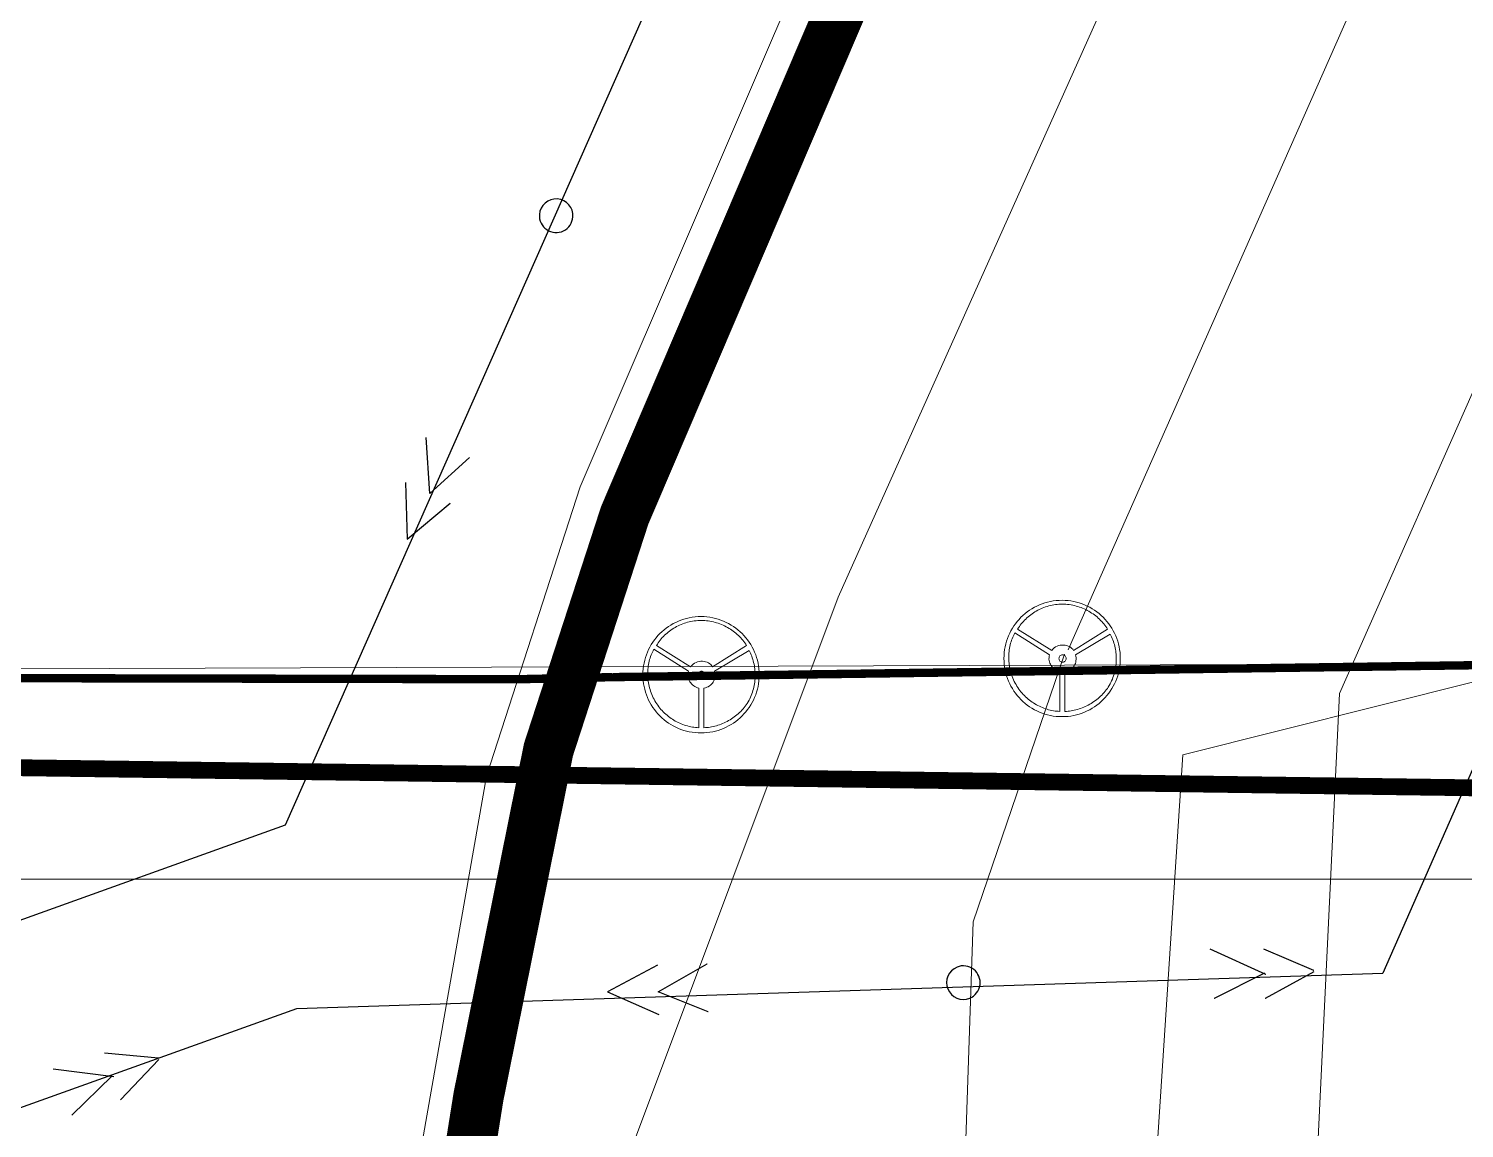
# Model space of a CAD drawing. Header units: millimetres. Extents: x 519 to 9564855, y -810 to 5021775.
# Drawn here: x 9531440.5 to 9531696.9, y 4995955.5 to 4996151.8 of the extents above; entities that cross this region are included whole.
import ezdxf

# ---------------------------------------------------------------- set-up
doc = ezdxf.new("R2010")
doc.units = ezdxf.units.MM
doc.header["$LTSCALE"] = 2
doc.header["$MEASUREMENT"] = 0
doc.linetypes.add('DASHED', pattern=[0.75, 0.5, -0.25])
for name, color, linetype in [('FIBERGLASS', 212, 'Continuous'), ('GRID_PULKOVO', 7, 'Continuous'), ('OilColl&Flowlines', 3, 'Continuous'), ('PPLINE_WAT', 7, 'WTR_LINE'), ('ROAD_ASF', 9, 'Continuous'), ('ROAD_GROUND', 9, 'Continuous'), ('Проектируемая линия', 1, 'Continuous')]:
    doc.layers.add(name, color=color, linetype=linetype)
for name, color, linetype, lineweight in [('PPLINE_GAS', 4, 'GAS_LINE', 30), ('Оптиковолоконный кабель', 220, 'CAB6', 20), ('Электро', 1, 'Continuous', 30), ('Электроснаб', 1, 'Continuous', 18), ('Электроснабжене', 1, 'Continuous', 18)]:
    doc.layers.add(name, color=color, linetype=linetype, lineweight=lineweight)
doc.styles.add('92051501$0$STANDARD', font='simplex.shx')
doc.styles.get("Standard").update_dxf_attribs({"font": 'isocpeur.ttf', "width": 0.5})
doc.linetypes.add('CAB', pattern='A,0.7,-0.43403,["K",Standard,S=0.9,R=0,X=-0.4,Y=-0.3],-0.8', length=1.93403)
doc.linetypes.add('CAB6', pattern='A,0.9,-0.9,["6",Standard,S=0.9,R=0,X=-0.8,Y=-0.4],11', length=12.8)
doc.linetypes.add('GAS_LINE', pattern='A,0.5,-0.2,["G",92051501$0$STANDARD,S=0.1,R=0,X=-0.1,Y=-0.05],-0.05', length=0.75)
doc.linetypes.add('WTR_LINE', pattern='A,0.5,-0.2,["W",92051501$0$STANDARD,S=0.1,R=0,X=-0.1,Y=-0.05],-0.05', length=0.75)

msp = doc.modelspace()

# ---------------------------------------------------------------- linework, layer by layer
at = {"layer": 'FIBERGLASS', "linetype": 'DASHED', "lineweight": 0, "ltscale": 0.07, "const_width": 3}
msp.add_lwpolyline([(9531767.99583, 4996015.31982), (9531218.15632, 4996022.92138)], dxfattribs=at)
at = {"layer": 'GRID_PULKOVO', "lineweight": 0}
msp.add_line((9519000, 4996000), (9533000, 4996000), dxfattribs=at)
at = {"layer": 'OilColl&Flowlines', "lineweight": 0}
msp.add_line((9531674.56976, 4996033.1433), (9531624.51077, 4994990.82483), dxfattribs=at)
for points in [[(9531674.56976, 4996033.1433), (9533000, 4999030.09132)], [(9531560.58842, 4996046.84997), (9531560.58842, 4996046.84997), (9531561.11815, 4996046.83958), (9531561.63748, 4996046.79803), (9531562.15682, 4996046.72533), (9531562.66577, 4996046.64223), (9531563.16433, 4996046.51759), (9531563.6525, 4996046.38256), (9531564.14068, 4996046.21638), (9531564.60808, 4996046.02942), (9531565.0651, 4996045.82168), (9531565.51172, 4996045.59317), (9531565.94797, 4996045.34389), (9531566.37382, 4996045.07384), (9531566.7789, 4996044.78301), (9531567.1736, 4996044.47141), (9531567.54752, 4996044.14942), (9531567.91105, 4996043.80666), (9531568.25382, 4996043.44313), (9531568.58619, 4996043.0692), (9531568.89779, 4996042.67451), (9531569.18862, 4996042.26943), (9531569.45867, 4996041.84357), (9531569.70796, 4996041.40733), (9531569.93646, 4996040.9607), (9531570.15458, 4996040.50369), (9531570.34155, 4996040.0259), (9531570.50773, 4996039.54811), (9531570.64276, 4996039.04955), (9531570.75701, 4996038.55098), (9531570.85049, 4996038.04204), (9531570.9232, 4996037.5227), (9531570.96475, 4996036.99298), (9531570.97513, 4996036.46326), (9531570.97513, 4996036.46326), (9531570.96475, 4996035.92315), (9531570.9232, 4996035.39342), (9531570.85049, 4996034.87409), (9531570.75701, 4996034.36514), (9531570.64276, 4996033.86658), (9531570.50773, 4996033.36802), (9531570.34155, 4996032.87984), (9531570.15458, 4996032.41244), (9531569.93646, 4996031.95542), (9531569.70796, 4996031.5088), (9531569.45867, 4996031.07255), (9531569.18862, 4996030.6467), (9531568.89779, 4996030.24162), (9531568.58619, 4996029.84692), (9531568.25382, 4996029.473), (9531567.91105, 4996029.10947), (9531567.54752, 4996028.7667), (9531567.1736, 4996028.44472), (9531566.7789, 4996028.13311), (9531566.37382, 4996027.84229), (9531565.94797, 4996027.57223), (9531565.51172, 4996027.32295), (9531565.0651, 4996027.09444), (9531564.60808, 4996026.88671), (9531564.14068, 4996026.69975), (9531563.6525, 4996026.54395), (9531563.16433, 4996026.39853), (9531562.66577, 4996026.28428), (9531562.15682, 4996026.1908), (9531561.63748, 4996026.12848), (9531561.11815, 4996026.08693), (9531560.58842, 4996026.07655), (9531560.58842, 4996026.07655), (9531560.04832, 4996026.08693), (9531559.51859, 4996026.12848), (9531558.99926, 4996026.1908), (9531558.49031, 4996026.28428), (9531557.98136, 4996026.39853), (9531557.49318, 4996026.54395), (9531557.00501, 4996026.69975), (9531556.53761, 4996026.88671), (9531556.0702, 4996027.09444), (9531555.62358, 4996027.32295), (9531555.18733, 4996027.57223), (9531554.77187, 4996027.84229), (9531554.36678, 4996028.13311), (9531553.97209, 4996028.44472), (9531553.59817, 4996028.7667), (9531553.23463, 4996029.10947), (9531552.89187, 4996029.473), (9531552.5595, 4996029.84692), (9531552.25828, 4996030.24162), (9531551.96745, 4996030.6467), (9531551.6974, 4996031.07255), (9531551.44812, 4996031.5088), (9531551.21961, 4996031.95542), (9531551.01188, 4996032.41244), (9531550.82492, 4996032.87984), (9531550.66912, 4996033.36802), (9531550.5237, 4996033.86658), (9531550.40945, 4996034.36514), (9531550.31597, 4996034.87409), (9531550.25365, 4996035.39342), (9531550.2121, 4996035.92315), (9531550.20171, 4996036.46326), (9531550.20171, 4996036.46326), (9531550.2121, 4996036.99298), (9531550.25365, 4996037.5227), (9531550.31597, 4996038.04204), (9531550.40945, 4996038.55098), (9531550.5237, 4996039.04955), (9531550.66912, 4996039.54811), (9531550.82492, 4996040.0259), (9531551.01188, 4996040.50369), (9531551.21961, 4996040.9607), (9531551.44812, 4996041.40733), (9531551.6974, 4996041.84357), (9531551.96745, 4996042.26943), (9531552.25828, 4996042.67451), (9531552.5595, 4996043.0692), (9531552.89187, 4996043.44313), (9531553.23463, 4996043.80666), (9531553.59817, 4996044.14942), (9531553.97209, 4996044.47141), (9531554.36678, 4996044.78301), (9531554.77187, 4996045.07384), (9531555.18733, 4996045.34389), (9531555.62358, 4996045.59317), (9531556.0702, 4996045.82168), (9531556.53761, 4996046.02942), (9531557.00501, 4996046.21638), (9531557.49318, 4996046.38256), (9531557.98136, 4996046.51759), (9531558.49031, 4996046.64223), (9531558.99926, 4996046.72533), (9531559.51859, 4996046.79803), (9531560.04832, 4996046.83958), (9531560.58842, 4996046.84997)], [(9531558.71882, 4996037.88624), (9531558.71882, 4996037.88624), (9531558.92655, 4996038.13552), (9531559.16544, 4996038.35364), (9531559.42511, 4996038.53021), (9531559.68478, 4996038.66524), (9531559.96522, 4996038.75872), (9531560.25605, 4996038.83143), (9531560.54688, 4996038.86259), (9531560.83771, 4996038.86259), (9531561.11815, 4996038.83143), (9531561.39859, 4996038.76911), (9531561.65826, 4996038.68601), (9531561.89715, 4996038.57176), (9531562.12566, 4996038.43673), (9531562.31262, 4996038.27054), (9531562.47881, 4996038.09397), (9531562.61383, 4996037.88624), (9531568.70044, 4996041.69816), (9531568.70044, 4996041.69816), (9531568.55503, 4996041.93705), (9531568.38884, 4996042.16556), (9531568.22266, 4996042.39407), (9531568.04608, 4996042.62258), (9531567.85912, 4996042.8407), (9531567.67216, 4996043.05882), (9531567.46443, 4996043.26655), (9531567.25669, 4996043.47429), (9531567.03857, 4996043.67163), (9531566.82045, 4996043.86898), (9531566.58156, 4996044.05594), (9531566.34266, 4996044.23252), (9531566.10377, 4996044.40909), (9531565.85449, 4996044.57528), (9531565.59482, 4996044.74146), (9531565.33515, 4996044.88688), (9531565.0651, 4996045.03229), (9531564.79504, 4996045.17771), (9531564.5146, 4996045.30235), (9531564.23416, 4996045.42699), (9531563.95372, 4996045.54124), (9531563.66289, 4996045.64511), (9531563.37206, 4996045.73859), (9531563.08123, 4996045.82168), (9531562.78002, 4996045.90478), (9531562.47881, 4996045.9671), (9531562.17759, 4996046.02942), (9531561.86599, 4996046.08135), (9531561.56477, 4996046.11251), (9531561.25317, 4996046.14367), (9531560.94157, 4996046.15406), (9531560.62997, 4996046.16444), (9531560.62997, 4996046.16444), (9531560.31837, 4996046.15406), (9531560.00677, 4996046.14367), (9531559.69517, 4996046.11251), (9531559.38357, 4996046.08135), (9531559.08235, 4996046.02942), (9531558.78114, 4996045.97748), (9531558.47992, 4996045.91516), (9531558.18909, 4996045.84246), (9531557.88788, 4996045.74898), (9531557.60744, 4996045.65549), (9531557.31661, 4996045.56201), (9531557.03617, 4996045.44776), (9531556.76611, 4996045.32312), (9531556.49606, 4996045.19848), (9531556.22601, 4996045.06345), (9531555.96634, 4996044.91804), (9531555.70667, 4996044.77262), (9531555.45739, 4996044.60644), (9531555.20811, 4996044.44025), (9531554.96921, 4996044.27406), (9531554.74071, 4996044.0871), (9531554.5122, 4996043.90014), (9531554.29408, 4996043.71318), (9531554.07596, 4996043.50545), (9531553.86822, 4996043.29771), (9531553.67087, 4996043.08998), (9531553.48391, 4996042.87186), (9531553.29695, 4996042.64335), (9531553.12038, 4996042.41484), (9531552.94381, 4996042.18633), (9531552.788, 4996041.94744), (9531552.6322, 4996041.69816), (9531558.71882, 4996037.88624)], [(9531560.18334, 4996034.07431), (9531560.18334, 4996034.07431), (9531559.94445, 4996034.15741), (9531559.71594, 4996034.25089), (9531559.48743, 4996034.37553), (9531559.2797, 4996034.51055), (9531559.08235, 4996034.66636), (9531558.90578, 4996034.83254), (9531558.73959, 4996035.0195), (9531558.60456, 4996035.21685), (9531558.47992, 4996035.42459), (9531558.37605, 4996035.64271), (9531558.30335, 4996035.87121), (9531558.25141, 4996036.11011), (9531558.23064, 4996036.35939), (9531558.24103, 4996036.60867), (9531558.28257, 4996036.85795), (9531558.35528, 4996037.11762), (9531552.15442, 4996041.01264), (9531552.15442, 4996041.01264), (9531552.01939, 4996040.76335), (9531551.89475, 4996040.51407), (9531551.78049, 4996040.25441), (9531551.67663, 4996039.99474), (9531551.57276, 4996039.72468), (9531551.47928, 4996039.44424), (9531551.39619, 4996039.17419), (9531551.32348, 4996038.88336), (9531551.26116, 4996038.60292), (9531551.20922, 4996038.31209), (9531551.15729, 4996038.02126), (9531551.12613, 4996037.73043), (9531551.09497, 4996037.42922), (9531551.0742, 4996037.12801), (9531551.06381, 4996036.82679), (9531551.06381, 4996036.52558), (9531551.0742, 4996036.22436), (9531551.09497, 4996035.92315), (9531551.11574, 4996035.61155), (9531551.15729, 4996035.31033), (9531551.19884, 4996035.00912), (9531551.26116, 4996034.7079), (9531551.32348, 4996034.40669), (9531551.39619, 4996034.10547), (9531551.47928, 4996033.80426), (9531551.57276, 4996033.51343), (9531551.67663, 4996033.2226), (9531551.79088, 4996032.93177), (9531551.91552, 4996032.64095), (9531552.05055, 4996032.36051), (9531552.19596, 4996032.08006), (9531552.35176, 4996031.79962), (9531552.35176, 4996031.79962), (9531552.50756, 4996031.52957), (9531552.68414, 4996031.2699), (9531552.85032, 4996031.01023), (9531553.03729, 4996030.76095), (9531553.23463, 4996030.52206), (9531553.43198, 4996030.28316), (9531553.62933, 4996030.05466), (9531553.84745, 4996029.83653), (9531554.05518, 4996029.6288), (9531554.28369, 4996029.42107), (9531554.5122, 4996029.22372), (9531554.75109, 4996029.03676), (9531554.98999, 4996028.8498), (9531555.22888, 4996028.68361), (9531555.47816, 4996028.51742), (9531555.73783, 4996028.36162), (9531555.98711, 4996028.20582), (9531556.25717, 4996028.07079), (9531556.51683, 4996027.93577), (9531556.78689, 4996027.81113), (9531557.05694, 4996027.69687), (9531557.33738, 4996027.59301), (9531557.60744, 4996027.48914), (9531557.88788, 4996027.40604), (9531558.17871, 4996027.32295), (9531558.45915, 4996027.25024), (9531558.73959, 4996027.18792), (9531559.03042, 4996027.13599), (9531559.32125, 4996027.08406), (9531559.60169, 4996027.0529), (9531559.89251, 4996027.03212), (9531560.18334, 4996027.01135), (9531560.18334, 4996034.07431)], [(9531562.97737, 4996037.11762), (9531562.97737, 4996037.11762), (9531563.03969, 4996036.84756), (9531563.07085, 4996036.57751), (9531563.07085, 4996036.31784), (9531563.05007, 4996036.06856), (9531563.00853, 4996035.81928), (9531562.94621, 4996035.58039), (9531562.85273, 4996035.36226), (9531562.74886, 4996035.15453), (9531562.61383, 4996034.95718), (9531562.44765, 4996034.77022), (9531562.27107, 4996034.61442), (9531562.07372, 4996034.45862), (9531561.8556, 4996034.33398), (9531561.61671, 4996034.23011), (9531561.35704, 4996034.13663), (9531561.0766, 4996034.07431), (9531561.0766, 4996027.01135), (9531561.0766, 4996027.01135), (9531561.35704, 4996027.02174), (9531561.63748, 4996027.04251), (9531561.91792, 4996027.07367), (9531562.19836, 4996027.11522), (9531562.47881, 4996027.16715), (9531562.75925, 4996027.21908), (9531563.03969, 4996027.29179), (9531563.32013, 4996027.3645), (9531563.60057, 4996027.44759), (9531563.88101, 4996027.54107), (9531564.16145, 4996027.64494), (9531564.43151, 4996027.74881), (9531564.70156, 4996027.87345), (9531564.97162, 4996027.99809), (9531565.24167, 4996028.13311), (9531565.50134, 4996028.27853), (9531565.76101, 4996028.42394), (9531566.02067, 4996028.59013), (9531566.26995, 4996028.75632), (9531566.51924, 4996028.93289), (9531566.75813, 4996029.10947), (9531566.99702, 4996029.30681), (9531567.22553, 4996029.50416), (9531567.45404, 4996029.71189), (9531567.67216, 4996029.91963), (9531567.87989, 4996030.14814), (9531568.08763, 4996030.37664), (9531568.28498, 4996030.61554), (9531568.47194, 4996030.85443), (9531568.6589, 4996031.10371), (9531568.82509, 4996031.36338), (9531568.99127, 4996031.63344), (9531568.99127, 4996031.63344), (9531569.14707, 4996031.91388), (9531569.29249, 4996032.19432), (9531569.42751, 4996032.48515), (9531569.55216, 4996032.76559), (9531569.65602, 4996033.05642), (9531569.75989, 4996033.35763), (9531569.85337, 4996033.64846), (9531569.93646, 4996033.93929), (9531570.00917, 4996034.2405), (9531570.08188, 4996034.54171), (9531570.13381, 4996034.83254), (9531570.17536, 4996035.13376), (9531570.20652, 4996035.43497), (9531570.23768, 4996035.73619), (9531570.24806, 4996036.02701), (9531570.25845, 4996036.32823), (9531570.25845, 4996036.62944), (9531570.23768, 4996036.92027), (9531570.2169, 4996037.2111), (9531570.18574, 4996037.51231), (9531570.15458, 4996037.80314), (9531570.10265, 4996038.08358), (9531570.05072, 4996038.37441), (9531569.97801, 4996038.65485), (9531569.9053, 4996038.93529), (9531569.82221, 4996039.21573), (9531569.72873, 4996039.49618), (9531569.63525, 4996039.76623), (9531569.521, 4996040.0259), (9531569.40674, 4996040.29595), (9531569.2821, 4996040.55562), (9531569.14707, 4996040.8049), (9531562.97737, 4996037.11762)], [(9531560.67152, 4996037.11762), (9531560.67152, 4996037.11762), (9531560.53649, 4996037.10723), (9531560.41185, 4996037.06569), (9531560.30798, 4996037.00337), (9531560.20412, 4996036.93066), (9531560.13141, 4996036.82679), (9531560.06909, 4996036.72292), (9531560.02754, 4996036.59828), (9531560.01715, 4996036.46326), (9531560.01715, 4996036.46326), (9531560.02754, 4996036.32823), (9531560.06909, 4996036.21398), (9531560.13141, 4996036.09972), (9531560.20412, 4996036.00624), (9531560.30798, 4996035.92315), (9531560.41185, 4996035.87121), (9531560.53649, 4996035.82967), (9531560.67152, 4996035.81928), (9531560.67152, 4996035.81928), (9531560.80654, 4996035.82967), (9531560.9208, 4996035.87121), (9531561.03505, 4996035.92315), (9531561.12853, 4996036.00624), (9531561.21163, 4996036.09972), (9531561.26356, 4996036.21398), (9531561.30511, 4996036.32823), (9531561.31549, 4996036.46326), (9531561.31549, 4996036.46326), (9531561.30511, 4996036.59828), (9531561.26356, 4996036.72292), (9531561.21163, 4996036.82679), (9531561.12853, 4996036.93066), (9531561.03505, 4996037.00337), (9531560.9208, 4996037.06569), (9531560.80654, 4996037.10723), (9531560.67152, 4996037.11762)]]:
    msp.add_lwpolyline(points, dxfattribs=at)
at = {"layer": 'OilColl&Flowlines', "lineweight": 0, "ltscale": 0.2, "const_width": 1.5}
for points in [[(9531544.73, 4996036.04), (9531722.45023, 4996038.49565)], [(9531141.53729, 4996036.4737), (9531528.15, 4996035.67)], [(9531528.15, 4996035.67), (9531534.41, 4996035.81)], [(9531534.41, 4996035.81), (9531544.73, 4996036.04)]]:
    msp.add_lwpolyline(points, dxfattribs=at)
at = {"layer": 'PPLINE_GAS', "lineweight": 0, "ltscale": 40}
for p, q in [((9531641.49981, 4996176.30691), (9531585.07857, 4996050.32604)), ((9531585.07857, 4996050.32604), (9531462.98175, 4995724.5985))]:
    msp.add_line(p, q, dxfattribs=at)
at = {"layer": 'PPLINE_WAT', "lineweight": 0}
msp.add_line((9531609.14643, 4995992.38271), (9531573.19212, 4994924.23174), dxfattribs=at)
for points in [[(9533000, 4999148.373), (9531626.10798, 4996040.89336)], [(9531625.05589, 4996049.75942), (9531625.05589, 4996049.75942), (9531625.58561, 4996049.74903), (9531626.10495, 4996049.70748), (9531626.62429, 4996049.63478), (9531627.13323, 4996049.55168), (9531627.6318, 4996049.42704), (9531628.11997, 4996049.29201), (9531628.60815, 4996049.12583), (9531629.07555, 4996048.93887), (9531629.53256, 4996048.73113), (9531629.97919, 4996048.50262), (9531630.41543, 4996048.25334), (9531630.84129, 4996047.98329), (9531631.24637, 4996047.69246), (9531631.64107, 4996047.38086), (9531632.01499, 4996047.05887), (9531632.37852, 4996046.71611), (9531632.72128, 4996046.35257), (9531633.05366, 4996045.97865), (9531633.36526, 4996045.58396), (9531633.65609, 4996045.17888), (9531633.92614, 4996044.75302), (9531634.17542, 4996044.31678), (9531634.40393, 4996043.87015), (9531634.62205, 4996043.41314), (9531634.80901, 4996042.93535), (9531634.9752, 4996042.45756), (9531635.11023, 4996041.959), (9531635.22448, 4996041.46043), (9531635.31796, 4996040.95149), (9531635.39067, 4996040.43215), (9531635.43222, 4996039.90243), (9531635.4426, 4996039.37271), (9531635.4426, 4996039.37271), (9531635.43222, 4996038.8326), (9531635.39067, 4996038.30287), (9531635.31796, 4996037.78354), (9531635.22448, 4996037.27459), (9531635.11023, 4996036.77603), (9531634.9752, 4996036.27747), (9531634.80901, 4996035.78929), (9531634.62205, 4996035.32189), (9531634.40393, 4996034.86487), (9531634.17542, 4996034.41824), (9531633.92614, 4996033.982), (9531633.65609, 4996033.55615), (9531633.36526, 4996033.15107), (9531633.05366, 4996032.75637), (9531632.72128, 4996032.38245), (9531632.37852, 4996032.01891), (9531632.01499, 4996031.67615), (9531631.64107, 4996031.35416), (9531631.24637, 4996031.04256), (9531630.84129, 4996030.75174), (9531630.41543, 4996030.48168), (9531629.97919, 4996030.2324), (9531629.53256, 4996030.00389), (9531629.07555, 4996029.79616), (9531628.60815, 4996029.6092), (9531628.11997, 4996029.4534), (9531627.6318, 4996029.30798), (9531627.13323, 4996029.19373), (9531626.62429, 4996029.10025), (9531626.10495, 4996029.03793), (9531625.58561, 4996028.99638), (9531625.05589, 4996028.98599), (9531625.05589, 4996028.98599), (9531624.51578, 4996028.99638), (9531623.98606, 4996029.03793), (9531623.46673, 4996029.10025), (9531622.95778, 4996029.19373), (9531622.44883, 4996029.30798), (9531621.96065, 4996029.4534), (9531621.47248, 4996029.6092), (9531621.00507, 4996029.79616), (9531620.53767, 4996030.00389), (9531620.09104, 4996030.2324), (9531619.6548, 4996030.48168), (9531619.23933, 4996030.75174), (9531618.83425, 4996031.04256), (9531618.43956, 4996031.35416), (9531618.06564, 4996031.67615), (9531617.7021, 4996032.01891), (9531617.35934, 4996032.38245), (9531617.02696, 4996032.75637), (9531616.72575, 4996033.15107), (9531616.43492, 4996033.55615), (9531616.16487, 4996033.982), (9531615.91559, 4996034.41824), (9531615.68708, 4996034.86487), (9531615.47934, 4996035.32189), (9531615.29238, 4996035.78929), (9531615.13658, 4996036.27747), (9531614.99117, 4996036.77603), (9531614.87692, 4996037.27459), (9531614.78344, 4996037.78354), (9531614.72112, 4996038.30287), (9531614.67957, 4996038.8326), (9531614.66918, 4996039.37271), (9531614.66918, 4996039.37271), (9531614.67957, 4996039.90243), (9531614.72112, 4996040.43215), (9531614.78344, 4996040.95149), (9531614.87692, 4996041.46043), (9531614.99117, 4996041.959), (9531615.13658, 4996042.45756), (9531615.29238, 4996042.93535), (9531615.47934, 4996043.41314), (9531615.68708, 4996043.87015), (9531615.91559, 4996044.31678), (9531616.16487, 4996044.75302), (9531616.43492, 4996045.17888), (9531616.72575, 4996045.58396), (9531617.02696, 4996045.97865), (9531617.35934, 4996046.35257), (9531617.7021, 4996046.71611), (9531618.06564, 4996047.05887), (9531618.43956, 4996047.38086), (9531618.83425, 4996047.69246), (9531619.23933, 4996047.98329), (9531619.6548, 4996048.25334), (9531620.09104, 4996048.50262), (9531620.53767, 4996048.73113), (9531621.00507, 4996048.93887), (9531621.47248, 4996049.12583), (9531621.96065, 4996049.29201), (9531622.44883, 4996049.42704), (9531622.95778, 4996049.55168), (9531623.46673, 4996049.63478), (9531623.98606, 4996049.70748), (9531624.51578, 4996049.74903), (9531625.05589, 4996049.75942)], [(9531623.18628, 4996040.79568), (9531623.18628, 4996040.79568), (9531623.39402, 4996041.04497), (9531623.63291, 4996041.26309), (9531623.89258, 4996041.43966), (9531624.15225, 4996041.57469), (9531624.43269, 4996041.66817), (9531624.72352, 4996041.74088), (9531625.01435, 4996041.77204), (9531625.30517, 4996041.77204), (9531625.58561, 4996041.74088), (9531625.86606, 4996041.67856), (9531626.12572, 4996041.59546), (9531626.36462, 4996041.48121), (9531626.59313, 4996041.34618), (9531626.78009, 4996041.17999), (9531626.94627, 4996041.00342), (9531627.0813, 4996040.79568), (9531633.16791, 4996044.60761), (9531633.16791, 4996044.60761), (9531633.0225, 4996044.8465), (9531632.85631, 4996045.07501), (9531632.69012, 4996045.30352), (9531632.51355, 4996045.53202), (9531632.32659, 4996045.75015), (9531632.13963, 4996045.96827), (9531631.93189, 4996046.176), (9531631.72416, 4996046.38373), (9531631.50604, 4996046.58108), (9531631.28792, 4996046.77843), (9531631.04902, 4996046.96539), (9531630.81013, 4996047.14196), (9531630.57124, 4996047.31854), (9531630.32195, 4996047.48473), (9531630.06229, 4996047.65091), (9531629.80262, 4996047.79633), (9531629.53256, 4996047.94174), (9531629.26251, 4996048.08716), (9531628.98207, 4996048.2118), (9531628.70163, 4996048.33644), (9531628.42119, 4996048.45069), (9531628.13036, 4996048.55456), (9531627.83953, 4996048.64804), (9531627.5487, 4996048.73113), (9531627.24749, 4996048.81423), (9531626.94627, 4996048.87655), (9531626.64506, 4996048.93887), (9531626.33346, 4996048.9908), (9531626.03224, 4996049.02196), (9531625.72064, 4996049.05312), (9531625.40904, 4996049.06351), (9531625.09744, 4996049.07389), (9531625.09744, 4996049.07389), (9531624.78584, 4996049.06351), (9531624.47424, 4996049.05312), (9531624.16263, 4996049.02196), (9531623.85103, 4996048.9908), (9531623.54982, 4996048.93887), (9531623.2486, 4996048.88693), (9531622.94739, 4996048.82461), (9531622.65656, 4996048.7519), (9531622.35535, 4996048.65842), (9531622.07491, 4996048.56494), (9531621.78408, 4996048.47146), (9531621.50364, 4996048.35721), (9531621.23358, 4996048.23257), (9531620.96353, 4996048.10793), (9531620.69347, 4996047.9729), (9531620.43381, 4996047.82749), (9531620.17414, 4996047.68207), (9531619.92486, 4996047.51589), (9531619.67558, 4996047.3497), (9531619.43668, 4996047.18351), (9531619.20817, 4996046.99655), (9531618.97967, 4996046.80959), (9531618.76155, 4996046.62263), (9531618.54342, 4996046.4149), (9531618.33569, 4996046.20716), (9531618.13834, 4996045.99943), (9531617.95138, 4996045.78131), (9531617.76442, 4996045.5528), (9531617.58785, 4996045.32429), (9531617.41127, 4996045.09578), (9531617.25547, 4996044.85689), (9531617.09967, 4996044.60761), (9531623.18628, 4996040.79568)], [(9531624.65081, 4996036.98376), (9531624.65081, 4996036.98376), (9531624.41192, 4996037.06686), (9531624.18341, 4996037.16034), (9531623.9549, 4996037.28498), (9531623.74717, 4996037.42), (9531623.54982, 4996037.5758), (9531623.37324, 4996037.74199), (9531623.20706, 4996037.92895), (9531623.07203, 4996038.1263), (9531622.94739, 4996038.33403), (9531622.84352, 4996038.55216), (9531622.77082, 4996038.78066), (9531622.71888, 4996039.01956), (9531622.69811, 4996039.26884), (9531622.7085, 4996039.51812), (9531622.75004, 4996039.7674), (9531622.82275, 4996040.02707), (9531616.62188, 4996043.92208), (9531616.62188, 4996043.92208), (9531616.48686, 4996043.6728), (9531616.36222, 4996043.42352), (9531616.24796, 4996043.16385), (9531616.14409, 4996042.90419), (9531616.04023, 4996042.63413), (9531615.94675, 4996042.35369), (9531615.86365, 4996042.08364), (9531615.79095, 4996041.79281), (9531615.72863, 4996041.51237), (9531615.67669, 4996041.22154), (9531615.62476, 4996040.93071), (9531615.5936, 4996040.63988), (9531615.56244, 4996040.33867), (9531615.54167, 4996040.03745), (9531615.53128, 4996039.73624), (9531615.53128, 4996039.43503), (9531615.54167, 4996039.13381), (9531615.56244, 4996038.8326), (9531615.58321, 4996038.521), (9531615.62476, 4996038.21978), (9531615.66631, 4996037.91857), (9531615.72863, 4996037.61735), (9531615.79095, 4996037.31614), (9531615.86365, 4996037.01492), (9531615.94675, 4996036.71371), (9531616.04023, 4996036.42288), (9531616.14409, 4996036.13205), (9531616.25835, 4996035.84122), (9531616.38299, 4996035.5504), (9531616.51802, 4996035.26995), (9531616.66343, 4996034.98951), (9531616.81923, 4996034.70907), (9531616.81923, 4996034.70907), (9531616.97503, 4996034.43902), (9531617.15161, 4996034.17935), (9531617.31779, 4996033.91968), (9531617.50475, 4996033.6704), (9531617.7021, 4996033.43151), (9531617.89945, 4996033.19261), (9531618.0968, 4996032.9641), (9531618.31492, 4996032.74598), (9531618.52265, 4996032.53825), (9531618.75116, 4996032.33052), (9531618.97967, 4996032.13317), (9531619.21856, 4996031.94621), (9531619.45745, 4996031.75925), (9531619.69635, 4996031.59306), (9531619.94563, 4996031.42687), (9531620.2053, 4996031.27107), (9531620.45458, 4996031.11527), (9531620.72463, 4996030.98024), (9531620.9843, 4996030.84522), (9531621.25436, 4996030.72058), (9531621.52441, 4996030.60632), (9531621.80485, 4996030.50245), (9531622.07491, 4996030.39859), (9531622.35535, 4996030.31549), (9531622.64618, 4996030.2324), (9531622.92662, 4996030.15969), (9531623.20706, 4996030.09737), (9531623.49789, 4996030.04544), (9531623.78871, 4996029.99351), (9531624.06915, 4996029.96235), (9531624.35998, 4996029.94157), (9531624.65081, 4996029.9208), (9531624.65081, 4996036.98376)], [(9531627.44484, 4996040.02707), (9531627.44484, 4996040.02707), (9531627.50716, 4996039.75701), (9531627.53832, 4996039.48696), (9531627.53832, 4996039.22729), (9531627.51754, 4996038.97801), (9531627.476, 4996038.72873), (9531627.41368, 4996038.48983), (9531627.32019, 4996038.27171), (9531627.21633, 4996038.06398), (9531627.0813, 4996037.86663), (9531626.91511, 4996037.67967), (9531626.73854, 4996037.52387), (9531626.54119, 4996037.36807), (9531626.32307, 4996037.24343), (9531626.08418, 4996037.13956), (9531625.82451, 4996037.04608), (9531625.54407, 4996036.98376), (9531625.54407, 4996029.9208), (9531625.54407, 4996029.9208), (9531625.82451, 4996029.93119), (9531626.10495, 4996029.95196), (9531626.38539, 4996029.98312), (9531626.66583, 4996030.02467), (9531626.94627, 4996030.0766), (9531627.22671, 4996030.12853), (9531627.50716, 4996030.20124), (9531627.7876, 4996030.27395), (9531628.06804, 4996030.35704), (9531628.34848, 4996030.45052), (9531628.62892, 4996030.55439), (9531628.89897, 4996030.65826), (9531629.16903, 4996030.7829), (9531629.43908, 4996030.90754), (9531629.70914, 4996031.04256), (9531629.96881, 4996031.18798), (9531630.22847, 4996031.33339), (9531630.48814, 4996031.49958), (9531630.73742, 4996031.66577), (9531630.9867, 4996031.84234), (9531631.2256, 4996032.01891), (9531631.46449, 4996032.21626), (9531631.693, 4996032.41361), (9531631.92151, 4996032.62134), (9531632.13963, 4996032.82908), (9531632.34736, 4996033.05759), (9531632.5551, 4996033.28609), (9531632.75244, 4996033.52499), (9531632.93941, 4996033.76388), (9531633.12637, 4996034.01316), (9531633.29255, 4996034.27283), (9531633.45874, 4996034.54288), (9531633.45874, 4996034.54288), (9531633.61454, 4996034.82333), (9531633.75996, 4996035.10377), (9531633.89498, 4996035.3946), (9531634.01962, 4996035.67504), (9531634.12349, 4996035.96586), (9531634.22736, 4996036.26708), (9531634.32084, 4996036.55791), (9531634.40393, 4996036.84873), (9531634.47664, 4996037.14995), (9531634.54935, 4996037.45116), (9531634.60128, 4996037.74199), (9531634.64283, 4996038.04321), (9531634.67399, 4996038.34442), (9531634.70515, 4996038.64564), (9531634.71553, 4996038.93646), (9531634.72592, 4996039.23768), (9531634.72592, 4996039.53889), (9531634.70515, 4996039.82972), (9531634.68437, 4996040.12055), (9531634.65321, 4996040.42176), (9531634.62205, 4996040.71259), (9531634.57012, 4996040.99303), (9531634.51819, 4996041.28386), (9531634.44548, 4996041.5643), (9531634.37277, 4996041.84474), (9531634.28968, 4996042.12518), (9531634.1962, 4996042.40562), (9531634.10272, 4996042.67568), (9531633.98846, 4996042.93535), (9531633.87421, 4996043.2054), (9531633.74957, 4996043.46507), (9531633.61454, 4996043.71435), (9531627.44484, 4996040.02707)], [(9531625.462, 4996040.13), (9531609.14643, 4995992.38271)], [(9531625.13899, 4996040.02707), (9531625.13899, 4996040.02707), (9531625.00396, 4996040.01668), (9531624.87932, 4996039.97513), (9531624.77545, 4996039.91281), (9531624.67158, 4996039.84011), (9531624.59888, 4996039.73624), (9531624.53656, 4996039.63237), (9531624.49501, 4996039.50773), (9531624.48462, 4996039.37271), (9531624.48462, 4996039.37271), (9531624.49501, 4996039.23768), (9531624.53656, 4996039.12342), (9531624.59888, 4996039.00917), (9531624.67158, 4996038.91569), (9531624.77545, 4996038.8326), (9531624.87932, 4996038.78066), (9531625.00396, 4996038.73912), (9531625.13899, 4996038.72873), (9531625.13899, 4996038.72873), (9531625.27401, 4996038.73912), (9531625.38827, 4996038.78066), (9531625.50252, 4996038.8326), (9531625.596, 4996038.91569), (9531625.67909, 4996039.00917), (9531625.73103, 4996039.12342), (9531625.77257, 4996039.23768), (9531625.78296, 4996039.37271), (9531625.78296, 4996039.37271), (9531625.77257, 4996039.50773), (9531625.73103, 4996039.63237), (9531625.67909, 4996039.73624), (9531625.596, 4996039.84011), (9531625.50252, 4996039.91281), (9531625.38827, 4996039.97513), (9531625.27401, 4996040.01668), (9531625.13899, 4996040.02707)]]:
    msp.add_lwpolyline(points, dxfattribs=at)
at = {"layer": 'PPLINE_WAT', "lineweight": 0, "ltscale": 10}
msp.add_lwpolyline([(9531825.01731, 4996067.09046), (9531803.15071, 4996061.42694), (9531646.59786, 4996022.16288), (9531635.44113, 4995851.02731), (9531630.79464, 4995556.97813), (9531628.95413, 4995474.25495), (9531623.43243, 4995378.66373), (9531580.3921, 4995316.80617), (9531503.5082, 4995282.90273), (9531172.80277, 4995290.60357)], dxfattribs=at)
at = {"layer": 'ROAD_ASF', "lineweight": 0}
for points in [[(9532383.2105, 4997957.99232), (9531621.38265, 4996246.70937), (9531544.137, 4996065.955), (9531530.437, 4996023.855), (9531517.89182, 4995961.65761), (9531508.837, 4995904.955), (9531485.237, 4995619.755), (9531482.94145, 4995220.42956)], [(9532388.69187, 4997955.55213), (9531626.88229, 4996244.31022), (9531549.7596, 4996063.84356), (9531536.24992, 4996022.32843), (9531523.7975, 4995960.59094), (9531514.7978, 4995904.23349), (9531491.23558, 4995619.48997), (9531488.93664, 4995219.58967), (9531487.73686, 4995109.40983), (9531486.9367, 4994917.47179), (9531479.82397, 4994615.73152), (9531458.51016, 4994501.18241), (9531433.83969, 4994444.7054), (9531395.85622, 4994386.01285), (9531268.42539, 4994217.23957)]]:
    msp.add_lwpolyline(points, dxfattribs=at)
at = {"layer": 'ROAD_GROUND', "color": 8, "lineweight": 0, "const_width": 9}
msp.add_lwpolyline([(9532385.95118, 4997956.77222), (9531624.12364, 4996245.48913), (9531546.9483, 4996064.89928), (9531533.34346, 4996023.09171), (9531520.84466, 4995961.12427), (9531511.8174, 4995904.59425), (9531488.23629, 4995619.62248), (9531485.93674, 4995219.61463), (9531484.73689, 4995109.42234), (9531483.93685, 4994917.5134), (9531476.83048, 4994616.04326), (9531455.62358, 4994502.06871), (9531431.18835, 4994446.1302), (9531393.39661, 4994387.73393), (9531266.03119, 4994219.04729)], dxfattribs=at)
at = {"layer": 'Оптиковолоконный кабель', "linetype": 'CAB', "lineweight": 0, "ltscale": 0.5, "elevation": -0.2948}
msp.add_lwpolyline([(9530698.021, 4996387.8875), (9530815.9838, 4996500.96403), (9531608.64241, 4996232.42652), (9531538.9847, 4996069.98458), (9531522.31059, 4996018.35826), (9531503.46429, 4995911.30612), (9531480.79672, 4995623.81873), (9531471.11056, 4995232.51409)], dxfattribs=at)
at = {"layer": 'Проектируемая линия', "color": 3, "linetype": 'ByBlock', "lineweight": 0, "ltscale": 0.5}
msp.add_lwpolyline([(9531761.87328, 4996038.63287), (9531335.57222, 4996037.14907)], dxfattribs=at)
at = {"layer": 'Электро'}
for p, q in [((9533000.18214, 4999430.22753), (9531486.31914, 4996009.5866)), ((9533000.18214, 4998981.52538), (9531682.31914, 4995983.1866)), ((9531512.14373, 4996068.79506), (9531511.48049, 4996078.8222)), ((9531519.27128, 4996075.23949), (9531512.14373, 4996068.79506)), ((9531507.79006, 4996070.79716), (9531508.11871, 4996060.64611)), ((9531508.11871, 4996060.64611), (9531515.80998, 4996067.10907)), ((9531486.31914, 4996009.5866), (9530642.71914, 4995706.9866)), ((9531661.42112, 4995982.94953), (9531651.45653, 4995987.48191)), ((9531669.98551, 4995983.67863), (9531661.04987, 4995987.4811)), ((9531552.82067, 4995984.64389), (9531543.85747, 4995979.86761)), ((9531552.94625, 4995979.85357), (9531561.65056, 4995984.87536)), ((9531488.41914, 4995976.8866), (9531682.31914, 4995983.1866)), ((9531661.16223, 4995983.19503), (9531652.19242, 4995978.67087)), ((9531669.99212, 4995983.42651), (9531661.2812, 4995978.65684)), ((9531543.85747, 4995979.86761), (9531553.052, 4995975.81962)), ((9531561.87528, 4995976.30322), (9531552.94625, 4995979.85357)), ((9530696.51914, 4995692.7866), (9531488.41914, 4995976.8866)), ((9531463.71908, 4995968.00516), (9531454.05216, 4995968.92988)), ((9531455.77533, 4995964.7223), (9531444.90699, 4995966.0319)), ((9531463.80156, 4995967.76682), (9531456.93903, 4995960.58799)), ((9531455.45435, 4995964.87811), (9531448.27085, 4995957.85508))]:
    msp.add_line(p, q, dxfattribs=at)
for centre, start, end in [((9531534.71074, 4996118.40081), 355.9003794, 175.9003794), ((9531534.71074, 4996118.40081), 175.9003794, 355.9003794), ((9531607.41896, 4995981.50419), 112.0980966, 292.0980964), ((9531607.41896, 4995981.50419), 292.0980964, 112.0980966)]:
    msp.add_arc(centre, 3, start, end, dxfattribs=at)
at = {"layer": 'Электроснаб', "color": 1, "linetype": 'ByBlock', "lineweight": 0}
for p, q in [((9533000.18214, 4999430.22753), (9531486.31914, 4996009.5866)), ((9533000.18214, 4998981.52538), (9531682.31914, 4995983.1866)), ((9531512.14373, 4996068.79506), (9531511.48049, 4996078.8222)), ((9531519.27128, 4996075.23949), (9531512.14373, 4996068.79506)), ((9531507.79006, 4996070.79716), (9531508.11871, 4996060.64611)), ((9531508.11871, 4996060.64611), (9531515.80998, 4996067.10907)), ((9531486.31914, 4996009.5866), (9530642.71914, 4995706.9866)), ((9531661.42112, 4995982.94953), (9531651.45653, 4995987.48191)), ((9531669.98551, 4995983.67863), (9531661.04987, 4995987.4811)), ((9531552.82067, 4995984.64389), (9531543.85747, 4995979.86761)), ((9531552.94625, 4995979.85357), (9531561.65056, 4995984.87536)), ((9531488.41914, 4995976.8866), (9531682.31914, 4995983.1866)), ((9531661.16223, 4995983.19503), (9531652.19242, 4995978.67087)), ((9531669.99212, 4995983.42651), (9531661.2812, 4995978.65684)), ((9531543.85747, 4995979.86761), (9531553.052, 4995975.81962)), ((9531561.87528, 4995976.30322), (9531552.94625, 4995979.85357)), ((9530696.51914, 4995692.7866), (9531488.41914, 4995976.8866)), ((9531463.71908, 4995968.00516), (9531454.05216, 4995968.92988)), ((9531455.77533, 4995964.7223), (9531444.90699, 4995966.0319)), ((9531463.80156, 4995967.76682), (9531456.93903, 4995960.58799)), ((9531455.45435, 4995964.87811), (9531448.27085, 4995957.85508))]:
    msp.add_line(p, q, dxfattribs=at)
for centre, start, end in [((9531534.71074, 4996118.40081), 355.9003794, 175.9003794), ((9531534.71074, 4996118.40081), 175.9003794, 355.9003794), ((9531607.41896, 4995981.50419), 112.0980966, 292.0980964), ((9531607.41896, 4995981.50419), 292.0980964, 112.0980966)]:
    msp.add_arc(centre, 3, start, end, dxfattribs=at)
at = {"layer": 'Электроснабжене', "color": 1, "linetype": 'ByBlock', "lineweight": 0}
for p, q in [((9534101.79379, 5001919.36816), (9531486.31914, 4996009.5866)), ((9533000.18214, 4998981.52538), (9531682.31914, 4995983.1866)), ((9531512.14373, 4996068.79506), (9531511.48049, 4996078.8222)), ((9531519.27128, 4996075.23949), (9531512.14373, 4996068.79506)), ((9531507.79006, 4996070.79716), (9531508.11871, 4996060.64611)), ((9531508.11871, 4996060.64611), (9531515.80998, 4996067.10907)), ((9531486.31914, 4996009.5866), (9530642.71914, 4995706.9866)), ((9531661.42112, 4995982.94953), (9531651.45653, 4995987.48191)), ((9531669.98551, 4995983.67863), (9531661.04987, 4995987.4811)), ((9531552.82067, 4995984.64389), (9531543.85747, 4995979.86761)), ((9531552.94625, 4995979.85357), (9531561.65056, 4995984.87536)), ((9531488.41914, 4995976.8866), (9531682.31914, 4995983.1866)), ((9531661.16223, 4995983.19503), (9531652.19242, 4995978.67087)), ((9531669.99212, 4995983.42651), (9531661.2812, 4995978.65684)), ((9531543.85747, 4995979.86761), (9531553.052, 4995975.81962)), ((9531561.87528, 4995976.30322), (9531552.94625, 4995979.85357)), ((9530696.51914, 4995692.7866), (9531488.41914, 4995976.8866)), ((9531463.71908, 4995968.00516), (9531454.05216, 4995968.92988)), ((9531455.77533, 4995964.7223), (9531444.90699, 4995966.0319)), ((9531463.80156, 4995967.76682), (9531456.93903, 4995960.58799)), ((9531455.45435, 4995964.87811), (9531448.27085, 4995957.85508))]:
    msp.add_line(p, q, dxfattribs=at)
for centre, start, end in [((9531534.71074, 4996118.40081), 355.9003794, 175.9003794), ((9531534.71074, 4996118.40081), 175.9003794, 355.9003794), ((9531607.41896, 4995981.50419), 112.0980966, 292.0980964), ((9531607.41896, 4995981.50419), 292.0980964, 112.0980966)]:
    msp.add_arc(centre, 3, start, end, dxfattribs=at)

doc.saveas('drawing.dxf')
